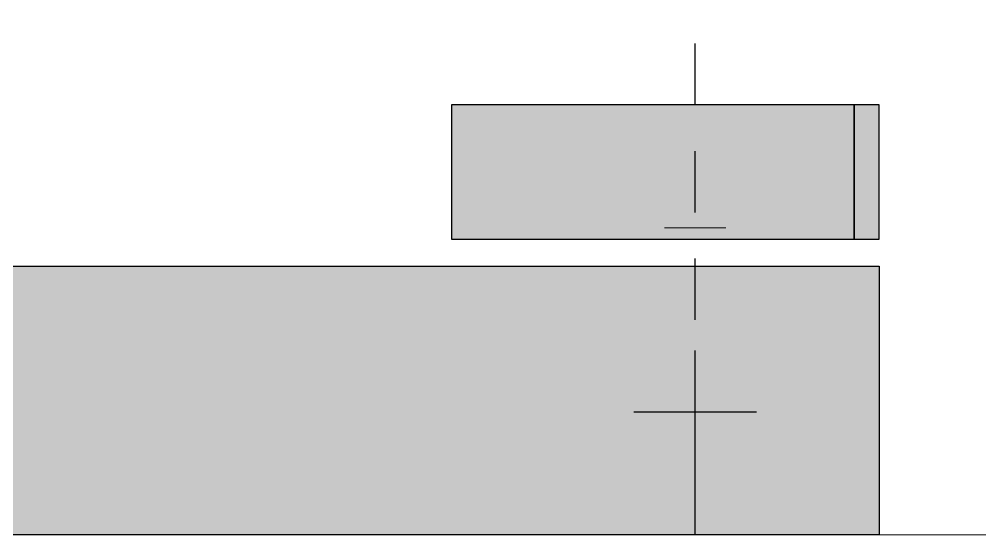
# Model space of a CAD drawing. Header units: millimetres. Extents: x 0 to 306, y 0 to 210.
# Drawn here: x 123 to 185.6, y 0 to 33.6 of the extents above; entities that cross this region are included whole.
import ezdxf

# ---------------------------------------------------------------- set-up
doc = ezdxf.new("R2010")
doc.units = ezdxf.units.MM
for name, color, linetype in [('FRAME', 7, 'Continuous'), ('GLUE', 1, 'Continuous'), ('PERIPHERY', 7, 'Continuous')]:
    doc.layers.add(name, color=color, linetype=linetype)

msp = doc.modelspace()

# ---------------------------------------------------------------- hatches: boundary and pattern name
at = {"layer": 'FRAME', "true_color": 0x000000}
h = msp.add_hatch(color=7, dxfattribs=at)
h.dxf.hatch_style = 1
h.paths.add_polyline_path([(0, 17.5), (179.058, 17.5), (179.058, 0), (0, 0), (0, 17.5)])
at = {"layer": 'PERIPHERY', "true_color": 0x000000}
h = msp.add_hatch(color=7, dxfattribs=at)
h.dxf.hatch_style = 1
h.paths.add_polyline_path([(151.183, 28), (151.183, 19.25), (177.433, 19.25), (177.433, 28), (151.183, 28)])
h = msp.add_hatch(color=7, dxfattribs=at)
h.dxf.hatch_style = 1
h.paths.add_polyline_path([(179.058, 28), (177.433, 28), (177.433, 19.25), (179.058, 19.25), (179.058, 28)])

# ---------------------------------------------------------------- linework, layer by layer
at = {"layer": 'FRAME', "color": 250}
msp.add_lwpolyline([(0, 17.5), (179.058, 17.5), (179.058, 0), (0, 0), (0, 17.5)], close=True, dxfattribs=at)
at = {"layer": 'FRAME', "color": 250, "true_color": 0x000000}
for points in [[(0, 17.5), (0, 0), (179.058, 0)], [(179.058, 0), (179.058, 17.5), (0, 17.5)]]:
    msp.add_solid(points, dxfattribs=at)
at = {"layer": 'GLUE', "color": 1, "lineweight": 25}
for p, q in [((167.058, 28), (167.058, 32)), ((167.058, 21), (167.058, 25)), ((167.058, 14), (167.058, 18)), ((167.058, 4), (167.058, 12)), ((167.058, 7), (167.058, 11)), ((163.058, 8), (171.058, 8)), ((167.058, 0), (167.058, 4))]:
    msp.add_line(p, q, dxfattribs=at)
at = {"layer": 'GLUE', "color": 1, "lineweight": 18}
for p, q in [((165.058, 20), (169.058, 20)), ((165.058, 0), (169.058, 0))]:
    msp.add_line(p, q, dxfattribs=at)
msp.add_lwpolyline([(0, 0), (297, 0), (297, 210), (0, 210), (0, 0)], dxfattribs=at)
at = {"layer": 'PERIPHERY', "color": 250}
for points in [[(151.183, 28), (151.183, 19.25), (177.433, 19.25), (177.433, 28), (151.183, 28)], [(179.058, 28), (177.433, 28), (177.433, 19.25), (179.058, 19.25), (179.058, 28)]]:
    msp.add_lwpolyline(points, close=True, dxfattribs=at)
at = {"layer": 'PERIPHERY', "color": 250, "true_color": 0x000000}
for points in [[(177.433, 28), (151.183, 28), (151.183, 19.25)], [(151.183, 19.25), (177.433, 19.25), (177.433, 28)], [(179.058, 19.25), (179.058, 28), (177.433, 28)], [(177.433, 28), (177.433, 19.25), (179.058, 19.25)]]:
    msp.add_solid(points, dxfattribs=at)

doc.saveas('drawing.dxf')
